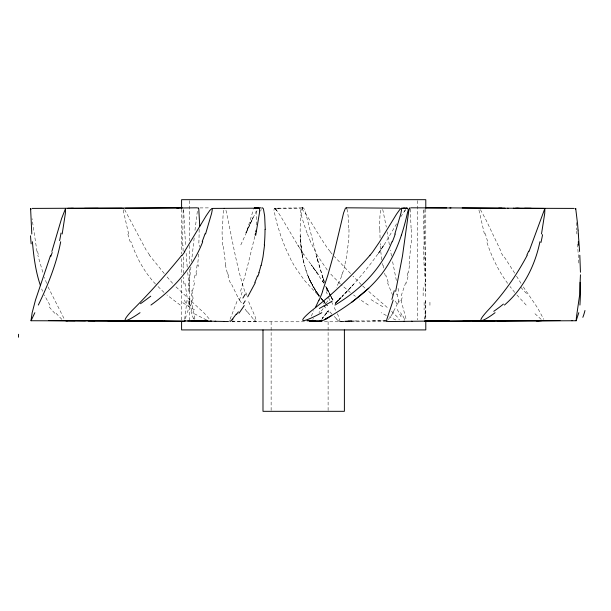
<?xml version="1.0" encoding="UTF-8"?>
<svg xmlns="http://www.w3.org/2000/svg" width="611" height="611" viewBox="0 0 611 611"><rect width="100%" height="100%" fill="white"/><g stroke="black" fill="none" stroke-linecap="round" stroke-linejoin="round"><path stroke-width="0.46" stroke-dasharray="3.06 2.29" d="M425.791 209.222L425.768 291.363M182.88 229.316L183.17 209.077M423.278 229.316L423.637 209.077M222.541 229.316L223.007 216.004L223.954 209.077M379.446 229.316L379.935 216.004L380.913 209.077M425.638 300.123L424.836 319.851M256.414 224.963L256.108 211.78L255.322 208.511M410.783 245.171L409.042 265.357M199.27 246.729L199.354 245.171M425.562 314.046L425.225 318.736M184.682 319.255L187.019 300.123M198.766 254.1L197.567 265.357M348.033 245.171L346.506 256.941L344.726 265.357M194.97 230.263L197.582 209.436M194.168 237.954L191.526 261.577M190.915 267.053L188.142 291.363M196.467 272.743L195.871 276.149M407.888 272.743L407.232 276.149M254.802 236.518L246.668 269.795L240.543 291.363M194.55 282.756L191.06 296.839M185.469 318.736L186.607 314.046M189.211 303.812L189.99 300.849M405.666 282.756L400.839 296.839M240.818 244.896L246.348 232.699L253.397 209.588M230.087 319.255L237.465 300.123M342.595 272.743L341.404 276.149M260.607 211.177L261.241 209.436M246.348 232.699L253.053 217.684L257.636 209.588M399.09 300.849L397.7 303.812M311.327 315.986L313.878 310.671M338.639 282.756L336.187 287.605M321.699 319.507L328.519 310.602M302.277 208.557L302.567 208.03L302.277 208.557A5.377 5.377 0 0 0 302.055 209.077L300.795 216.004L300.169 229.316A162.457 162.442 -88 0 0 300.918 245.171L302.56 256.941L304.461 265.357M396.57 223.825L384.334 244.537L377.735 254.359L384.174 244.721C372.038 263.341 357.649 280.495 342.191 296.434L353.479 284.497L335.37 303.415M392.231 314.046L389.245 318.736M400.724 216.836L405.597 209.626M302.422 208.298L303.186 207.809L304.064 208.725L305.897 213.72L317.995 261.577M327.786 300.849L325.617 303.812M404.077 211.65L405.597 209.642M326.908 312.481L322.234 318.262L328.145 311.136M335.546 303.064L340.48 297.687L335.309 303.209M313.481 318.484L313.229 318.736A43.266 42.923 -20.3 0 1 312.779 319.293M335.508 303.392L341.457 297.297L335.401 303.277M302.865 207.816L301.956 207.862L302.964 207.816M341.633 321.386L342.488 321.317M339.945 321.539C340.464 321.852 337.639 320.699 337.318 319.729M341.908 321.363L341.549 321.394M341.053 321.447L340.426 321.501M340.289 321.508C339.388 320.408 338.754 315.566 337.15 313.687M342.809 321.294L343.573 321.241M233.608 321.195L232.799 321.18L256.475 321.485L255.299 317.101L247.967 300.123M343.657 321.233L345.467 321.149L344.795 321.18M351.508 320.966L345.024 321.172M302.04 207.855L274.347 208.229L273.904 210.467L277.104 224.069L280.724 235.632L285.222 247.455L291.195 260.309L295.082 267.099L304.538 280.502L318.973 296.129M275.385 208.198L274.713 208.214M353.822 320.958L345.742 321.149L353.677 320.996M330.177 251.457C319.973 240.597 285.597 172.401 307.394 233.982M349.118 321.058L356.244 320.974M372.794 320.737L387.962 320.576M199.934 207.923L209.764 207.87M355.969 320.974L385.717 320.798M231.859 321.783L306.539 321.783M324.426 321.783L386.022 321.783M294.082 208.351L300.604 208.404M278.219 208.275L294.151 208.351M278.295 208.275L274.354 208.236L277.631 211.643L281.488 217.631L297.588 244.828L304.179 254.734M231.936 321.172L233.532 321.195M256.215 321.546L254.008 319.729A43.266 40.975 -68.5 0 1 253.145 318.69M395.867 320.004L388.94 316.849M206.564 320.004L192.236 312.687M386.358 315.52L381.142 312.687M368.296 305.057L359.092 298.955M180.199 305.057L166.91 294.945M353.563 294.945L355.388 296.304M350.302 292.425L341.075 284.634M541.186 319.37L533.815 312.687M61.879 319.37L55.479 312.687M368.723 291.462L388.764 308.784M164.038 292.425L156.065 284.634M391.491 311.251L396.951 316.59L399.434 319.912M364.95 288.064L362.476 285.749M340.388 284.008L330.009 273.308M361.246 284.573L352.975 276.119M274.927 208.443L277.631 211.643L276.08 209.604M176.006 286.91L204.387 313.298L210.115 319.912M526.163 305.057L516.883 294.945M350.538 273.522L334.278 256.421M336.356 318.736L333.591 315.643M321.424 298.733L323.219 300.696M323.815 301.353L325.014 302.666L323.876 301.406M172.623 283.328L166.391 276.119M321.607 298.886L323.311 300.772M155.477 284.008C144.234 272.002 136.238 257.254 131.014 241.727M253.091 318.736L249.25 314.046M322.791 300.337L327.45 305.874L320.76 297.87M514.745 292.425L510.002 286.506M164.244 273.522L149.458 255.245M320.531 297.565L326.969 305.615M327.252 269.978L317.552 255.78L310.434 241.727M323.44 302.835L324.166 303.812M315.23 290.385L319.469 296.129M507.665 283.367C498.385 270.795 491.534 256.559 486.7 241.727M319.469 296.068L315.238 290.088L319.278 295.877L311.259 283.092L308.234 276.821L314.833 289.561L311.259 283.092M323.937 283.267L311.159 264.8L318.644 274.683L303.927 254.81L297.641 244.881M323.654 282.824L322.249 280.777L323.631 283.107M319.171 296.839L310.862 282.756M523.329 286.91L537.634 307.967L543.805 319.377M480.452 209.672L485.753 219.402L501.058 251.457M124.667 209.672L146.9 251.457M49.881 305.057L44.259 294.945M520.984 283.328L516.501 276.119M241.368 302.835L240.108 300.849M514.706 273.193L503.22 255.245M325.472 286.223L329.176 292.944M237.694 296.839L230.836 282.756M404.337 318.736L401.862 314.046M330.024 294.525L333.003 300.054L326.503 287.712L330.33 295.365M330.75 296.22L332.88 300.475L330.834 296.35M330.429 295.525L325.999 286.001M396.745 303.812L395.302 300.849M334.255 307.554L335.737 310.671M332.781 304.423L330.841 300.123M392.705 295.342L387.527 282.756M311.167 282.885C303.866 268.267 301.002 251.946 300.123 235.754L302.071 254.1M48.048 286.91L64.453 319.377M193.504 318.736L191.732 314.046M324.479 281.87L322.73 277.18L324.662 282.397M41.678 288.934L42.633 291.287M46.604 283.328L44.466 277.371M307.967 276.149L306.722 272.743A109.506 109.071 76 0 1 304.507 265.35M326.266 286.75L326.908 288.484M327.282 291.363L325.671 286.887M244.759 291.363C235.945 264.678 231.951 236.755 225.765 209.436M324.349 282.939L316.391 255.925L322.952 277.73M42.785 272.231L37.829 255.245M382.73 209.436L386.305 227.063M228.529 276.149L227.552 272.743M385.404 276.149L384.472 272.743M346.987 209.077L348.163 216.004L348.744 229.316M401.007 300.123L406.292 319.851M128.646 233.982L123.17 210.062M484.408 233.982L478.94 210.062M188.7 303.812L187.982 300.849M398.769 291.363L397.906 287.644M396.348 280.472L392.59 261.577M36.981 251.457L32.047 218.654M187.103 296.839L184.896 282.756M225.795 265.357L223.114 245.171M391.521 256.078L390.391 250.197M382.402 263.494L382.769 265.357M302.025 253.893L303.125 259.759M389.375 244.805L387.107 231.859M191.167 300.123L195.062 319.851M381.738 259.759L380.042 245.171M410.241 209.077L411.15 229.316M189.807 291.363L187.714 272.521M187.218 267.053L185.95 251.144M183.575 209.436L185.629 246.584M578.846 263.043L577.334 241.727M424.057 209.436L425.791 284.589M576.86 233.982L576.715 231.348M424.973 282.756L425.653 296.839M576.249 222.557L576.647 230.026M424.607 276.149L424.424 272.743M183.583 265.357L183.254 256.941M424.065 265.357L423.423 245.171M183.109 251.22L182.995 245.171M425.752 300.849L425.791 303.812M425.791 304.782L425.791 319.675M417.649 200.637L417.649 319.874M328.107 321.783L328.107 411.318M271.131 321.783L271.131 410.371M189.731 200.637L189.731 240.696M189.731 245.469L189.731 263.593M189.731 269.314L189.731 321.783M181.589 209.183L181.589 253.87M181.589 258.621L181.589 274.782M181.589 279.533L181.589 320.416M578.464 236.457A117.266 10.578 88.5 0 1 578.067 229.492M423.194 287.544A161.472 33.292 85.8 0 1 423.133 295.808M424.813 317.59A43.266 9.302 83.1 0 1 424.729 318.583M425.287 311.014A152.345 69.035 67.2 0 1 425.18 313.68M424.118 302.43A181.085 83.149 66.7 0 1 424.095 309.96M429.938 302.231A157.333 53.638 73.6 0 1 429.923 306.355M424.79 258.972A85.212 0.619 87 0 1 424.66 256.505M424.866 270.956A109.506 9.623 88.8 0 1 424.538 263.921M424.118 244.82A162.457 30.779 90 0 1 423.973 229.324M502.922 255.696A97.684 60.367 83.9 0 1 500.737 251.9M526.522 293.494A218.173 42.739 56.4 0 1 519.472 285.833M487.563 241.2A117.266 83.149 87.9 0 1 485.317 233.532M399.128 302.063A161.472 75.779 85.4 0 1 396.776 293.081M404.719 320.286A43.266 19.835 82.4 0 1 404.138 319.293M401.977 315.329A152.345 27.579 69.4 0 1 400.602 312.641M401.076 316.872A181.085 31.291 69.1 0 1 397.112 309.029M397.15 294.899A157.333 50.125 73.8 0 1 396.707 293.944M388.214 282.229A85.212 55.166 86 0 1 386.137 275.706M383.716 268.015A109.506 77.475 88.2 0 1 383.12 265.227M380.485 245.118A162.457 126.118 89.9 0 1 380.37 243.545M380.073 238.03A162.457 126.118 89.9 0 1 379.897 229.316M332.147 254.153A97.684 95.331 67.6 0 1 330.062 251.549M382.853 306.737A218.173 147.343 42.7 0 1 370.533 299.291M310.541 241.681A117.266 116.816 72.9 0 1 307.501 233.944M329.925 300.574A161.472 149.405 79.1 0 1 328.97 298.367M327.183 293.967A161.472 149.405 79.1 0 1 326.327 291.752M337.196 319.881A43.266 39.692 72.8 0 1 336.226 318.881M332.002 314.298A152.345 111.286 59.6 0 1 329.81 311.633M329.077 312.404A181.085 131.09 59.4 0 1 328.191 311.305M325.564 307.959A181.085 131.09 59.4 0 1 323.127 304.752M311.022 282.672A85.212 83.906 72.4 0 1 308.135 276.08M149.626 255.093A97.684 85.693 -80 0 1 147.083 251.312M194.542 309.861A218.173 183.01 -5.4 0 1 182.559 302.552M130.303 242.109A117.266 95.82 -87.4 0 1 127.89 234.303M246.913 295.487A161.472 153.117 -77 0 1 245.401 291.119M249.166 314.1A152.345 142.921 -3 0 1 247.165 311.434M246.89 311.61A181.085 169.553 -1.7 0 1 243.789 307.188M240.054 300.887A157.333 149.718 -30.4 0 1 237.603 296.9M230.378 283.008A85.212 73.381 -84 0 1 228.033 276.363M227.277 272.857A109.506 89.634 -87.8 0 1 225.512 265.449M222.648 245.232A162.457 122.758 -90 0 1 222.076 229.316M38.249 254.436A97.684 35.957 -84.9 0 1 37.439 250.67M54.875 313.306A218.173 133.038 -46.9 0 1 48.689 306.187M193.114 298.634A161.472 85.181 -85.2 0 1 191.831 290.034M194.183 319.347A43.266 23.088 -82 0 1 193.763 318.354M191.93 313.901A152.345 107.689 -60.7 0 1 191.06 311.236M191.678 310.816A181.085 128.677 -60.1 0 1 189.609 303.239M185.4 303.025A157.333 98.944 -70.1 0 1 184.415 298.985M183.987 284.031A85.212 28.526 -86.8 0 1 183.292 277.241M183.529 273.369A109.506 28.259 -88.7 0 1 183.086 265.869M182.299 245.614A162.457 25.631 -90 0 1 182.177 229.316M189.929 298.229A161.472 22.607 -85.9 0 1 188.616 307.829M185.469 320.874A43.266 5.606 -83.2 0 1 185.339 321.378M187.47 312.603A152.345 22.065 -69.5 0 1 188.127 309.96M190.655 306.134A181.085 27.594 -69.2 0 1 192.602 298.81M198.621 264.876A157.333 1.871 -74.6 0 1 198.163 266.533M194.993 275.156A85.212 29.679 -86.8 0 1 193.733 281.587M197.116 265.075A109.506 46.344 -88.6 0 1 196.039 272.391M199.14 229.316A162.457 83.486 -90 0 1 198.751 245.057M242.139 292.195A161.472 119.817 -83.9 0 1 238.977 301.063M319.881 311.518A152.345 135.26 -41.3 0 1 318.988 312.603M326.404 304.331A181.085 159.975 -41.5 0 1 320.462 311.954M329.512 296.182A157.333 149.069 -34.1 0 1 326.74 300.146M341.58 276.21A85.212 83.692 73.7 0 1 338.8 282.832M344.856 265.395A109.506 105.734 85.2 0 1 342.718 272.781M348.996 229.316A162.457 151.749 89.9 0 1 348.285 245.194M389.085 318.568A43.266 34.086 79 0 1 388.382 319.561M393.705 311.35A152.345 133.343 44.4 0 1 392.186 314.016M397.448 303.675A181.085 158.684 43.2 0 1 393.568 311.266M402.206 297.717A157.333 132.312 60.7 0 1 400.381 301.727M407.995 276.607A85.212 54.226 86.1 0 1 406.376 283.29M409.462 265.548A109.506 62.727 88.5 0 1 408.285 272.98M411.776 229.316A162.457 78.956 90 0 1 411.409 245.294M253.053 217.684L245.874 232.684L253.122 217.669M328.206 310.808L326.916 312.19L328.237 310.839M349.179 321.065L345.689 321.142L349.232 321.058"/><path stroke-width="0.92" d="M580.45 274.813L579.587 295.296L576.616 315.887M575.615 209.222L575.699 208.404L577.647 224.649L579.595 251.457M229.713 320.912L230.171 321.485L231.943 319.729M184.591 320.576L184.644 321.554L185.049 320.416M579.931 305.057L580.442 294.945L580.122 282.297M264.532 245.171L262.99 256.941L261.202 265.357M576.501 316.59L576.158 320.752L578.8 312.687M62.177 233.982L65.377 213.445L65.591 208.412L61.558 218.654L51.866 251.457M309.517 320.576L309.609 321.531L310.579 321.157M541.499 233.982L544.722 213.445L544.882 208.404L529.027 251.457M424.935 321.157L446.664 320.974L424.828 321.142L442.585 320.958M255.704 235.311L259.538 212.422L259.629 208.909L259.026 208.152L254.153 208.29M60.703 241.727C56.456 263.845 48.078 284.848 38.325 305.057M255.803 231.859L256.131 230.263M255.131 234.991L255.459 233.455M539.925 241.727C535.03 265.846 523.276 288.896 504.449 305.057M395.645 291.363L402.466 256.078L408.721 211.177L409.614 207.855L410.057 208.298M331.819 315.391L324.563 319.736C345.704 307.417 366.516 293.341 381.76 273.904C395.401 255.994 402.733 234.25 407.529 212.491C410.264 206.388 404.94 208.641 401.717 208.198M393.209 300.123L386.9 319.064L386.534 321.417L387.321 321.157M205.563 233.982L211.589 213.445L212.307 209.726L211.979 208.412L209.817 210.436L206.258 215.637L184.575 251.457M543.966 320.462L542.728 320.439M394.859 233.982L400.9 213.445L401.603 209.726L401.282 208.412L399.731 209.672L396.508 214.178L379.416 242.063L373.023 251.457A97.684 96.324 60 0 1 369.999 255.222M259.095 272.743L257.934 276.149M64.613 320.462L63.376 320.439M50.598 255.245L35.484 300.047L32.123 312.885L31.016 320.737L125.858 321.004M123.185 208.725L123.819 208.611M478.948 208.725L479.597 208.611M322.493 291.363L327.809 275.255L334.041 253.046L343.581 212.956L345.429 208.191L346.063 207.801L346.643 208.298M401.381 235.304L401.572 234.807M202.722 241.727C192.778 267.801 173.341 288.965 150.94 305.057M391.979 241.727C381.485 269.031 359.726 290.225 335.027 305.057M34.858 312.687L31.046 320.752M197.933 208.191L198.277 207.801L198.659 208.557A5.377 2.719 89.8 0 1 198.781 209.077L199.736 226.162M318.896 300.123L315.398 307.554M255.268 282.756L247.722 296.839M321.692 321.035C323.25 320.813 317.659 321.378 319.362 321.195M527.217 255.245C516.448 275.653 503.021 294.533 487.089 311.251C472.639 327.259 486.868 319.049 495.063 312.687M245.21 300.849L243.277 303.812M236.266 314.046L232.753 318.736M181.788 255.245C166.169 274.454 149.756 292.99 132.159 310.426C116.732 326.931 130.082 319.683 140.034 312.687M370.022 255.245C352.135 275.744 332.361 294.456 310.953 311.251C290.783 328.382 312.962 317.613 321.783 312.687M261.905 208.191L262.539 207.801L263.257 208.557A5.377 5.064 89.6 0 1 263.471 209.077L264.662 216.004L265.25 229.316M368.761 288.216L351.333 302.56M258.629 208.404L259.079 208.168L224.206 208.351M406.743 208.488L407.338 208.259L406.75 208.473M324.563 319.736L328.023 317.674L322.157 320.897M254.489 208.007L261.027 207.816M407.155 208.282L403.634 208.313M320.309 321.149L321.447 321.065L320.408 321.134M254.978 207.923L255.322 208.511M318.995 321.21L311.572 321.485M317.132 321.287L316.613 321.302M387.817 321.546L438.393 320.966M463.283 320.737L473.433 320.561M401.099 208.351L403.703 208.313M492.359 320.966L447 321.355M403.375 321.371L404.383 321.363M411.394 321.287L412.081 321.279M426.394 321.31L437.552 321.18M436.193 321.195L446.847 321.08M449.551 321.08L441.402 321.149M424.828 321.142L434.108 321.058M426.218 321.546L435.444 321.462M436.269 321.455L447.42 321.355M442.776 321.004L480.361 320.752M500.722 320.737L526.59 320.561M472.616 321.142L485.791 321.065M572.056 320.752L472.624 321.149L500.63 320.859M536.458 320.737L559.974 320.561M178.855 207.885L125.461 208.252M176.869 208.046L197.277 207.809M212.666 208.404L224.26 208.351M477.749 320.76L479.398 320.752M494.223 320.897L482.507 320.943M497.423 320.882L539.307 320.752M182.162 207.809L31.986 208.404M70.968 208.389L122.154 208.259M498.813 321.004L505.274 320.974M67.905 208.282L73.427 208.267M84.509 208.351L98.203 208.313M536.107 320.76L541.346 320.752M571.965 320.752L576.158 320.752M524.605 208.267L531.196 208.282M67.607 320.752L65.789 320.752L85.418 320.821M192.137 321.004L162.274 320.859M410.798 207.809L450.979 207.969M425.89 207.809L446.679 207.885M507.657 208.214L514.355 208.236M515.524 208.267L517.502 208.275M513.324 208.259L574.233 208.404M128.99 320.752L162.495 320.859M88.282 320.928L114.807 321.004M462.206 207.954L508.092 208.236M449.879 207.893L501.914 208.214M517.441 208.275L519.251 208.282M543.782 208.404L515.463 208.267M498.713 208.198L505.06 208.229M108.162 320.974L140.53 321.149M399.709 208.183L346.506 207.809M320.783 320.966L321.531 321.004L306.989 320.775M209.817 321.172L211.528 321.195L187.707 320.974M192.014 321.004L208.091 321.142M125.904 320.996L131.205 321.027M121.169 320.966L149.351 321.142L143.341 321.08M48.727 320.561L75 320.737M127.73 321.058L149.351 321.142L140.156 321.08M404.933 208.229L403.428 208.214M139.743 320.561L162.083 320.737M114.662 320.958L164.932 321.279M145.204 321.18L156.034 321.279M164.145 321.271L181.65 321.432M154.507 321.264L164.367 321.355M77.009 320.561L94.919 320.737M163.985 321.355L183.376 321.546M191.831 320.958L208.038 321.149L196.108 320.966M210.589 321.18L228.491 321.531M215.034 321.256L215.813 321.271M307.47 320.561L315.429 320.737M223.847 321.432L224.504 321.447M321.424 320.989L321.271 320.592M40.486 285.673C35.568 271.536 33.727 256.567 32.391 241.727M30.886 209.672L30.596 208.427L31.803 233.982M579.816 255.245L580.442 272.231M425.791 208.267L425.791 199.682L181.589 199.682L181.589 208.236M425.791 321.539L425.791 329.917L181.589 329.917L181.589 321.363M344.39 329.917L344.39 411.318L262.99 411.318L262.99 329.917M578.296 241.712A97.684 2.849 85.2 0 1 578.525 245.156M584.964 310.518A218.173 81.866 54.2 0 1 582.841 317.323M31.161 243.82A117.266 29.992 -88.5 0 1 30.512 235.777M52.195 252.48A97.684 30.603 -85 0 1 50.889 256.292M18.551 337.219A218.173 20.82 -57 0 1 18.59 334.278M61.024 233.028A117.266 49.865 -88.4 0 1 59.611 240.619M184.82 251.686A97.684 82.844 -81 0 1 182.009 255.482M150.749 296.175A218.173 101.136 -52.3 0 1 140.477 303.72M205.021 233.769A117.266 106.398 -86.5 0 1 202.203 241.482M232.944 319.018A43.266 31.673 -80.1 0 1 232.119 320.011M238.359 311.831A152.345 73.885 -66.7 0 1 236.465 314.505M244.24 305.553A181.085 86.403 -66.5 0 1 238.985 313.237M245.316 294.151A157.333 96.072 -70.5 0 1 242.911 298.046M257.452 275.928A85.212 74 -83.9 0 1 254.81 282.496M260.996 265.296A109.506 99.265 -87.1 0 1 258.896 272.666M265.021 229.316A162.457 153.537 -89.9 0 1 264.303 245.148M332.216 301.093A218.173 175.777 -23.8 0 1 319.301 308.471M395.202 234.105A117.266 113.142 84.3 0 1 392.3 241.872M322.669 291.432A161.472 160.968 -25.2 0 1 319.072 300.207M528.706 251.121A97.684 64.728 83.6 0 1 526.919 254.902M503.411 304.079A218.173 168.162 31.7 0 1 493.764 311.32M542.576 234.647A117.266 66.943 88.2 0 1 540.949 242.506M394.248 290.729A161.472 126.79 83.4 0 1 391.88 299.413M407.033 208.275L406.544 208.282L407.033 208.275"/></g></svg>
